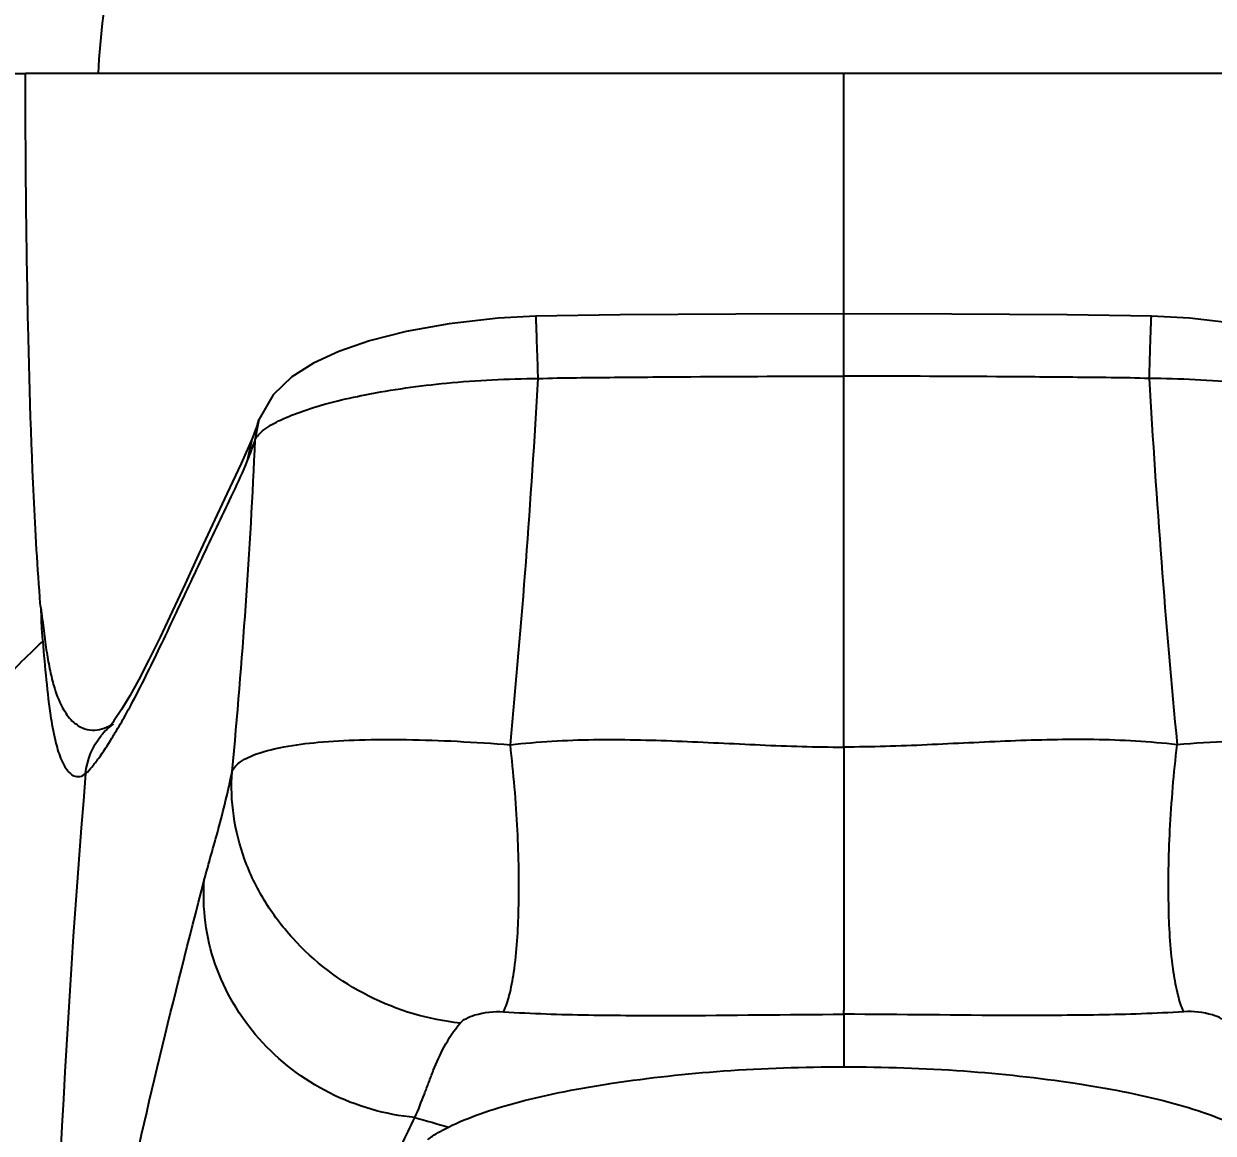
# Model space of a CAD drawing. Header units: millimetres. Extents: x 3495 to 4455, y 26793 to 27144.
# Drawn here: x 3738.25 to 3771.53, y 27048.83 to 27079.87 of the extents above; entities that cross this region are included whole.
import ezdxf

# ---------------------------------------------------------------- set-up
doc = ezdxf.new("R2010")
doc.units = ezdxf.units.MM
doc.styles.get("Standard").update_dxf_attribs({"font": ''})
doc.styles.get('Standard').set_extended_font_data('SimSun')
doc.dimstyles.new('副本 ISO-25-2bei', dxfattribs={"dimscale": 1.7, "dimtxt": 5, "dimasz": 5, "dimexe": 0.5, "dimexo": 0.625, "dimgap": 1, "dimtad": 1, "dimlfac": 0.0393, "dimdsep": 46, "dimtxsty": 'Standard', "dimcen": 2.5, "dimclrd": 1, "dimclre": 1, "dimclrt": 3, "dimadec": 0, "dimazin": 0, "dimtfac": 1, "dimtmove": 0, "dimatfit": 3, "dimfxl": 0, "dimarcsym": 0})

# ---------------------------------------------------------------- blocks, each defined once
blk = doc.blocks.new('*D1')
at = {"color": 1, "lineweight": -2, "transparency": 16777216}
for p, q in [((3689.715, 27007.256), (3689.715, 27133.551)), ((3832.674, 27007.256), (3832.674, 27133.551)), ((3698.215, 27132.701), (3824.174, 27132.701))]:
    blk.add_line(p, q, dxfattribs=at)
at = {"color": 1, "transparency": 16777216}
for points in [[(3698.215, 27134.118), (3698.215, 27131.285), (3689.715, 27132.701)], [(3824.174, 27134.118), (3824.174, 27131.285), (3832.674, 27132.701)]]:
    blk.add_solid(points, dxfattribs=at)
at = {"layer": 'Defpoints', "color": 0, "transparency": 16777216}
for p in [(3832.674, 27132.701), (3689.715, 27006.194), (3832.674, 27006.194)]:
    blk.add_point(p, dxfattribs=at)
at = {"color": 3, "transparency": 16777216, "insert": (3761.194, 27138.651), "char_height": 8.5, "attachment_point": 5, "bg_fill": 3, "box_fill_scale": 1.1, "bg_fill_color": 256, "bg_fill_true_color": 13158600, "bg_fill_transparency": 0}
blk.add_mtext('143', dxfattribs=at)
blk = doc.blocks.new('*D2')
at = {"color": 1, "lineweight": -2, "transparency": 16777216}
for p, q in [((3762.257, 27114.119), (3862.224, 27114.119)), ((3861.374, 27105.619), (3861.374, 27014.191)), ((3833.227, 27005.691), (3862.224, 27005.691))]:
    blk.add_line(p, q, dxfattribs=at)
at = {"color": 1, "transparency": 16777216}
for points in [[(3859.957, 27105.619), (3862.79, 27105.619), (3861.374, 27114.119)], [(3859.957, 27014.191), (3862.79, 27014.191), (3861.374, 27005.691)]]:
    blk.add_solid(points, dxfattribs=at)
at = {"layer": 'Defpoints', "color": 0, "transparency": 16777216}
for p in [(3761.195, 27114.119), (3832.165, 27005.691), (3861.374, 27005.691)]:
    blk.add_point(p, dxfattribs=at)
at = {"color": 3, "transparency": 16777216, "insert": (3855.424, 27059.905), "char_height": 8.5, "attachment_point": 5, "rotation": 90, "bg_fill": 3, "box_fill_scale": 1.1, "bg_fill_color": 256, "bg_fill_true_color": 13158600, "bg_fill_transparency": 0}
blk.add_mtext('108.4', dxfattribs=at)

msp = doc.modelspace()

# ---------------------------------------------------------------- linework, layer by layer
for points in [[(3740.736, 27081.678), (3740.518, 27080.624), (3740.383, 27079.556), (3740.33, 27078.481)], [(3737.26, 27078.481), (3737.26, 27078.481), (3738.297, 27078.481), (3738.297, 27078.481)], [(3785.129, 27078.481), (3785.129, 27078.481), (3738.297, 27078.481), (3738.297, 27078.481)], [(3761.194, 27059.632), (3761.194, 27059.632), (3761.194, 27078.481), (3761.194, 27078.481)], [(3751.865, 27059.699), (3752.191, 27063.11), (3752.45, 27066.525), (3752.644, 27069.946)], [(3769.744, 27069.946), (3769.938, 27066.525), (3770.197, 27063.11), (3770.524, 27059.699)], [(3744.728, 27068.229), (3744.728, 27068.229), (3744.838, 27068.798), (3744.838, 27068.798)], [(3744.787, 27068.656), (3744.787, 27068.656), (3744.84, 27068.803), (3744.84, 27068.803)], [(3744.081, 27058.948), (3744.373, 27062.035), (3744.588, 27065.13), (3744.728, 27068.229)], [(3744.65, 27068.288), (3744.65, 27068.288), (3744.33, 27067.566), (3744.33, 27067.566)], [(3744.511, 27067.648), (3744.511, 27067.648), (3744.649, 27068.286), (3744.649, 27068.286)], [(3744.649, 27068.286), (3744.649, 27068.286), (3744.65, 27068.288), (3744.65, 27068.288)], [(3744.511, 27067.648), (3744.523, 27067.677), (3744.535, 27067.706), (3744.546, 27067.735)], [(3741.093, 27060.526), (3741.147, 27060.622), (3741.2, 27060.72), (3741.252, 27060.817)], [(3740.749, 27060.279), (3740.625, 27060.184), (3740.513, 27060.075), (3740.414, 27059.954)], [(3739.979, 27058.892), (3740.016, 27059.273), (3740.173, 27059.657), (3740.414, 27059.954)], [(3761.194, 27059.632), (3761.194, 27059.632), (3761.194, 27059.435), (3761.194, 27059.435)], [(3761.194, 27059.435), (3761.194, 27059.435), (3761.194, 27052.267), (3761.194, 27052.267)], [(3739.979, 27058.892), (3739.309, 27050.804), (3738.954, 27042.692), (3738.913, 27034.577)], [(3761.194, 27052.158), (3761.194, 27052.158), (3761.194, 27052.267), (3761.194, 27052.267)], [(3761.194, 27052.158), (3761.194, 27052.158), (3761.194, 27050.689), (3761.194, 27050.689)], [(3748.434, 27047.725), (3748.69, 27048.238), (3748.944, 27048.753), (3749.194, 27049.269)], [(3749.194, 27049.269), (3749.507, 27049.18), (3749.82, 27049.091), (3750.134, 27049.002)]]:
    msp.add_open_spline(points, degree=3)
for points, knots in [([(3738.587, 27065.539), (3738.476, 27067.506), (3738.414, 27069.474), (3738.371, 27071.444), (3738.371, 27071.444), (3738.32, 27073.789), (3738.297, 27076.135), (3738.297, 27078.481)], [0, 0, 0, 0, 0.5, 0.5, 0.5, 0.5, 1, 1, 1, 1]), ([(3761.194, 27071.754), (3761.194, 27071.754), (3758.172, 27071.748), (3758.172, 27071.748), (3758.172, 27071.748), (3758.172, 27071.748), (3754.939, 27071.724), (3754.939, 27071.724), (3754.939, 27071.724), (3754.939, 27071.724), (3752.582, 27071.69), (3752.582, 27071.69)], [0, 0, 0, 0, 0.333333, 0.333333, 0.333333, 0.333333, 0.666667, 0.666667, 0.666667, 0.666667, 1, 1, 1, 1]), ([(3769.807, 27071.69), (3769.807, 27071.69), (3767.45, 27071.724), (3767.45, 27071.724), (3767.45, 27071.724), (3767.45, 27071.724), (3764.216, 27071.748), (3764.216, 27071.748), (3764.216, 27071.748), (3764.216, 27071.748), (3761.194, 27071.754), (3761.194, 27071.754)], [0, 0, 0, 0, 0.333333, 0.333333, 0.333333, 0.333333, 0.666667, 0.666667, 0.666667, 0.666667, 1, 1, 1, 1]), ([(3752.582, 27071.69), (3752.582, 27071.69), (3751.521, 27071.631), (3751.521, 27071.631), (3751.521, 27071.631), (3751.521, 27071.631), (3750.153, 27071.476), (3750.153, 27071.476), (3750.153, 27071.476), (3750.153, 27071.476), (3748.948, 27071.257), (3748.948, 27071.257), (3748.948, 27071.257), (3748.948, 27071.257), (3747.921, 27070.995), (3747.921, 27070.995), (3747.921, 27070.995), (3747.921, 27070.995), (3747.066, 27070.702), (3747.066, 27070.702), (3747.066, 27070.702), (3747.066, 27070.702), (3746.355, 27070.378), (3746.355, 27070.378), (3746.355, 27070.378), (3746.355, 27070.378), (3745.752, 27069.996), (3745.752, 27069.996), (3745.752, 27069.996), (3745.752, 27069.996), (3745.229, 27069.491), (3745.229, 27069.491), (3745.229, 27069.491), (3745.229, 27069.491), (3744.841, 27068.805), (3744.841, 27068.805)], [0, 0, 0, 0, 0.111111, 0.111111, 0.111111, 0.111111, 0.222222, 0.222222, 0.222222, 0.222222, 0.333333, 0.333333, 0.333333, 0.333333, 0.444444, 0.444444, 0.444444, 0.444444, 0.555556, 0.555556, 0.555556, 0.555556, 0.666667, 0.666667, 0.666667, 0.666667, 0.777778, 0.777778, 0.777778, 0.777778, 0.888889, 0.888889, 0.888889, 0.888889, 1, 1, 1, 1]), ([(3752.644, 27069.946), (3752.64, 27070.063), (3752.636, 27070.18), (3752.633, 27070.297), (3752.633, 27070.297), (3752.629, 27070.407), (3752.625, 27070.518), (3752.622, 27070.628), (3752.622, 27070.628), (3752.619, 27070.729), (3752.615, 27070.83), (3752.611, 27070.93), (3752.611, 27070.93), (3752.609, 27071.017), (3752.605, 27071.104), (3752.603, 27071.191), (3752.603, 27071.191), (3752.6, 27071.262), (3752.598, 27071.333), (3752.595, 27071.404), (3752.595, 27071.404), (3752.594, 27071.432), (3752.593, 27071.461), (3752.591, 27071.489), (3752.591, 27071.489), (3752.591, 27071.513), (3752.59, 27071.537), (3752.589, 27071.561), (3752.589, 27071.561), (3752.588, 27071.579), (3752.586, 27071.597), (3752.586, 27071.616), (3752.586, 27071.616), (3752.586, 27071.631), (3752.586, 27071.645), (3752.585, 27071.657), (3752.585, 27071.657), (3752.583, 27071.664), (3752.581, 27071.67), (3752.583, 27071.681), (3752.583, 27071.681), (3752.584, 27071.685), (3752.585, 27071.689), (3752.582, 27071.69)], [0, 0, 0, 0, 0.090909, 0.090909, 0.090909, 0.090909, 0.181818, 0.181818, 0.181818, 0.181818, 0.272727, 0.272727, 0.272727, 0.272727, 0.363636, 0.363636, 0.363636, 0.363636, 0.454545, 0.454545, 0.454545, 0.454545, 0.545455, 0.545455, 0.545455, 0.545455, 0.636364, 0.636364, 0.636364, 0.636364, 0.727273, 0.727273, 0.727273, 0.727273, 0.818182, 0.818182, 0.818182, 0.818182, 0.909091, 0.909091, 0.909091, 0.909091, 1, 1, 1, 1]), ([(3769.744, 27069.946), (3769.749, 27070.063), (3769.752, 27070.18), (3769.756, 27070.297), (3769.756, 27070.297), (3769.759, 27070.407), (3769.763, 27070.518), (3769.767, 27070.628), (3769.767, 27070.628), (3769.77, 27070.729), (3769.774, 27070.83), (3769.777, 27070.93), (3769.777, 27070.93), (3769.779, 27071.017), (3769.783, 27071.104), (3769.786, 27071.191), (3769.786, 27071.191), (3769.788, 27071.262), (3769.791, 27071.333), (3769.793, 27071.404), (3769.793, 27071.404), (3769.794, 27071.432), (3769.796, 27071.461), (3769.797, 27071.489), (3769.797, 27071.489), (3769.798, 27071.513), (3769.798, 27071.537), (3769.799, 27071.561), (3769.799, 27071.561), (3769.801, 27071.579), (3769.802, 27071.597), (3769.802, 27071.616), (3769.802, 27071.616), (3769.802, 27071.631), (3769.802, 27071.645), (3769.804, 27071.657), (3769.804, 27071.657), (3769.805, 27071.664), (3769.808, 27071.67), (3769.805, 27071.681), (3769.805, 27071.681), (3769.805, 27071.685), (3769.803, 27071.689), (3769.807, 27071.69)], [0, 0, 0, 0, 0.090909, 0.090909, 0.090909, 0.090909, 0.181818, 0.181818, 0.181818, 0.181818, 0.272727, 0.272727, 0.272727, 0.272727, 0.363636, 0.363636, 0.363636, 0.363636, 0.454545, 0.454545, 0.454545, 0.454545, 0.545455, 0.545455, 0.545455, 0.545455, 0.636364, 0.636364, 0.636364, 0.636364, 0.727273, 0.727273, 0.727273, 0.727273, 0.818182, 0.818182, 0.818182, 0.818182, 0.909091, 0.909091, 0.909091, 0.909091, 1, 1, 1, 1]), ([(3777.548, 27068.803), (3777.548, 27068.803), (3777.158, 27069.493), (3777.158, 27069.493), (3777.158, 27069.493), (3777.158, 27069.493), (3776.634, 27069.998), (3776.634, 27069.998), (3776.634, 27069.998), (3776.634, 27069.998), (3776.029, 27070.381), (3776.029, 27070.381), (3776.029, 27070.381), (3776.029, 27070.381), (3775.318, 27070.704), (3775.318, 27070.704), (3775.318, 27070.704), (3775.318, 27070.704), (3774.463, 27070.996), (3774.463, 27070.996), (3774.463, 27070.996), (3774.463, 27070.996), (3773.437, 27071.258), (3773.437, 27071.258), (3773.437, 27071.258), (3773.437, 27071.258), (3772.233, 27071.477), (3772.233, 27071.477), (3772.233, 27071.477), (3772.233, 27071.477), (3770.866, 27071.631), (3770.866, 27071.631), (3770.866, 27071.631), (3770.866, 27071.631), (3769.807, 27071.69), (3769.807, 27071.69)], [0, 0, 0, 0, 0.111111, 0.111111, 0.111111, 0.111111, 0.222222, 0.222222, 0.222222, 0.222222, 0.333333, 0.333333, 0.333333, 0.333333, 0.444444, 0.444444, 0.444444, 0.444444, 0.555556, 0.555556, 0.555556, 0.555556, 0.666667, 0.666667, 0.666667, 0.666667, 0.777778, 0.777778, 0.777778, 0.777778, 0.888889, 0.888889, 0.888889, 0.888889, 1, 1, 1, 1]), ([(3744.998, 27068.531), (3745.134, 27068.63), (3745.284, 27068.712), (3745.436, 27068.784), (3745.436, 27068.784), (3745.639, 27068.88), (3745.849, 27068.962), (3746.06, 27069.035), (3746.06, 27069.035), (3746.628, 27069.233), (3747.215, 27069.375), (3747.806, 27069.491), (3747.806, 27069.491), (3748.558, 27069.638), (3749.317, 27069.743), (3750.079, 27069.816), (3750.079, 27069.816), (3750.931, 27069.897), (3751.787, 27069.939), (3752.644, 27069.946)], [0, 0, 0, 0, 0.2, 0.2, 0.2, 0.2, 0.4, 0.4, 0.4, 0.4, 0.6, 0.6, 0.6, 0.6, 0.8, 0.8, 0.8, 0.8, 1, 1, 1, 1]), ([(3752.644, 27069.946), (3753.356, 27069.968), (3754.069, 27069.973), (3754.781, 27069.979), (3754.781, 27069.979), (3755.494, 27069.984), (3756.206, 27069.991), (3756.919, 27069.996), (3756.919, 27069.996), (3758.344, 27070.006), (3759.769, 27070.009), (3761.194, 27070.009)], [0, 0, 0, 0, 0.333333, 0.333333, 0.333333, 0.333333, 0.666667, 0.666667, 0.666667, 0.666667, 1, 1, 1, 1]), ([(3769.744, 27069.946), (3769.032, 27069.968), (3768.32, 27069.973), (3767.607, 27069.979), (3767.607, 27069.979), (3766.894, 27069.984), (3766.182, 27069.991), (3765.469, 27069.996), (3765.469, 27069.996), (3764.044, 27070.006), (3762.619, 27070.009), (3761.194, 27070.009)], [0, 0, 0, 0, 0.333333, 0.333333, 0.333333, 0.333333, 0.666667, 0.666667, 0.666667, 0.666667, 1, 1, 1, 1]), ([(3777.39, 27068.531), (3777.255, 27068.63), (3777.105, 27068.712), (3776.952, 27068.784), (3776.952, 27068.784), (3776.749, 27068.88), (3776.54, 27068.962), (3776.328, 27069.035), (3776.328, 27069.035), (3775.76, 27069.233), (3775.174, 27069.375), (3774.582, 27069.491), (3774.582, 27069.491), (3773.83, 27069.638), (3773.072, 27069.743), (3772.31, 27069.816), (3772.31, 27069.816), (3771.458, 27069.897), (3770.601, 27069.939), (3769.744, 27069.946)], [0, 0, 0, 0, 0.2, 0.2, 0.2, 0.2, 0.4, 0.4, 0.4, 0.4, 0.6, 0.6, 0.6, 0.6, 0.8, 0.8, 0.8, 0.8, 1, 1, 1, 1]), ([(3744.787, 27068.656), (3744.787, 27068.656), (3744.701, 27068.42), (3744.701, 27068.42), (3744.701, 27068.42), (3744.701, 27068.42), (3744.649, 27068.286), (3744.649, 27068.286)], [0, 0, 0, 0, 0.5, 0.5, 0.5, 0.5, 1, 1, 1, 1]), ([(3744.728, 27068.229), (3744.738, 27068.255), (3744.751, 27068.279), (3744.766, 27068.302), (3744.766, 27068.302), (3744.825, 27068.393), (3744.91, 27068.466), (3744.998, 27068.531)], [0, 0, 0, 0, 0.5, 0.5, 0.5, 0.5, 1, 1, 1, 1]), ([(3744.546, 27067.735), (3744.562, 27067.774), (3744.576, 27067.814), (3744.591, 27067.854), (3744.591, 27067.854), (3744.638, 27067.979), (3744.682, 27068.104), (3744.728, 27068.229)], [0, 0, 0, 0, 0.5, 0.5, 0.5, 0.5, 1, 1, 1, 1]), ([(3744.33, 27067.566), (3744.33, 27067.566), (3743.93, 27066.721), (3743.93, 27066.721), (3743.93, 27066.721), (3743.93, 27066.721), (3743.53, 27065.865), (3743.53, 27065.865), (3743.53, 27065.865), (3743.53, 27065.865), (3743.139, 27065.02), (3743.139, 27065.02), (3743.139, 27065.02), (3743.139, 27065.02), (3742.762, 27064.204), (3742.762, 27064.204), (3742.762, 27064.204), (3742.762, 27064.204), (3742.402, 27063.429), (3742.402, 27063.429), (3742.402, 27063.429), (3742.402, 27063.429), (3742.064, 27062.713), (3742.064, 27062.713), (3742.064, 27062.713), (3742.064, 27062.713), (3741.752, 27062.077), (3741.752, 27062.077), (3741.752, 27062.077), (3741.752, 27062.077), (3741.469, 27061.528), (3741.469, 27061.528), (3741.469, 27061.528), (3741.469, 27061.528), (3741.213, 27061.066), (3741.213, 27061.066), (3741.213, 27061.066), (3741.213, 27061.066), (3740.983, 27060.683), (3740.983, 27060.683), (3740.983, 27060.683), (3740.983, 27060.683), (3740.774, 27060.367), (3740.774, 27060.367), (3740.774, 27060.367), (3740.774, 27060.367), (3740.751, 27060.334), (3740.751, 27060.334)], [0, 0, 0, 0, 0.083333, 0.083333, 0.083333, 0.083333, 0.166667, 0.166667, 0.166667, 0.166667, 0.25, 0.25, 0.25, 0.25, 0.333333, 0.333333, 0.333333, 0.333333, 0.416667, 0.416667, 0.416667, 0.416667, 0.5, 0.5, 0.5, 0.5, 0.583333, 0.583333, 0.583333, 0.583333, 0.666667, 0.666667, 0.666667, 0.666667, 0.75, 0.75, 0.75, 0.75, 0.833333, 0.833333, 0.833333, 0.833333, 0.916667, 0.916667, 0.916667, 0.916667, 1, 1, 1, 1]), ([(3741.252, 27060.817), (3741.537, 27061.346), (3741.801, 27061.885), (3742.061, 27062.426), (3742.061, 27062.426), (3742.336, 27063.001), (3742.607, 27063.578), (3742.878, 27064.156), (3742.878, 27064.156), (3743.015, 27064.447), (3743.152, 27064.737), (3743.289, 27065.028), (3743.289, 27065.028), (3743.426, 27065.317), (3743.562, 27065.606), (3743.7, 27065.893), (3743.7, 27065.893), (3743.835, 27066.177), (3743.973, 27066.461), (3744.108, 27066.745), (3744.108, 27066.745), (3744.249, 27067.043), (3744.388, 27067.342), (3744.511, 27067.648)], [0, 0, 0, 0, 0.166667, 0.166667, 0.166667, 0.166667, 0.333333, 0.333333, 0.333333, 0.333333, 0.5, 0.5, 0.5, 0.5, 0.666667, 0.666667, 0.666667, 0.666667, 0.833333, 0.833333, 0.833333, 0.833333, 1, 1, 1, 1]), ([(3738.722, 27063.541), (3738.709, 27063.696), (3738.697, 27063.852), (3738.685, 27064.008), (3738.685, 27064.008), (3738.647, 27064.518), (3738.616, 27065.028), (3738.587, 27065.539)], [0, 0, 0, 0, 0.5, 0.5, 0.5, 0.5, 1, 1, 1, 1]), ([(3738.722, 27063.541), (3738.729, 27063.456), (3738.731, 27063.371), (3738.734, 27063.287), (3738.734, 27063.287), (3738.735, 27063.203), (3738.739, 27063.12), (3738.743, 27063.036), (3738.743, 27063.036), (3738.749, 27062.886), (3738.76, 27062.736), (3738.778, 27062.586)], [0, 0, 0, 0, 0.333333, 0.333333, 0.333333, 0.333333, 0.666667, 0.666667, 0.666667, 0.666667, 1, 1, 1, 1]), ([(3738.723, 27063.541), (3738.753, 27063.322), (3738.783, 27063.103), (3738.812, 27062.884), (3738.812, 27062.884), (3738.837, 27062.683), (3738.86, 27062.48), (3738.891, 27062.279), (3738.891, 27062.279), (3738.917, 27062.108), (3738.949, 27061.937), (3738.985, 27061.768), (3738.985, 27061.768), (3739.015, 27061.625), (3739.049, 27061.483), (3739.09, 27061.343), (3739.09, 27061.343), (3739.152, 27061.132), (3739.231, 27060.927), (3739.337, 27060.733), (3739.337, 27060.733), (3739.41, 27060.599), (3739.496, 27060.469), (3739.607, 27060.363), (3739.607, 27060.363), (3739.688, 27060.284), (3739.784, 27060.217), (3739.889, 27060.172), (3739.889, 27060.172), (3739.977, 27060.135), (3740.072, 27060.113), (3740.169, 27060.11), (3740.169, 27060.11), (3740.348, 27060.103), (3740.53, 27060.16), (3740.686, 27060.246)], [0, 0, 0, 0, 0.111111, 0.111111, 0.111111, 0.111111, 0.222222, 0.222222, 0.222222, 0.222222, 0.333333, 0.333333, 0.333333, 0.333333, 0.444444, 0.444444, 0.444444, 0.444444, 0.555556, 0.555556, 0.555556, 0.555556, 0.666667, 0.666667, 0.666667, 0.666667, 0.777778, 0.777778, 0.777778, 0.777778, 0.888889, 0.888889, 0.888889, 0.888889, 1, 1, 1, 1]), ([(3735.649, 27057.361), (3735.69, 27057.805), (3735.789, 27058.244), (3735.934, 27058.666), (3735.934, 27058.666), (3736.092, 27059.122), (3736.303, 27059.558), (3736.551, 27059.971), (3736.551, 27059.971), (3736.828, 27060.434), (3737.15, 27060.868), (3737.499, 27061.278), (3737.499, 27061.278), (3737.895, 27061.743), (3738.326, 27062.177), (3738.778, 27062.586)], [0, 0, 0, 0, 0.25, 0.25, 0.25, 0.25, 0.5, 0.5, 0.5, 0.5, 0.75, 0.75, 0.75, 0.75, 1, 1, 1, 1]), ([(3738.778, 27062.586), (3738.842, 27061.872), (3738.899, 27061.155), (3739.009, 27060.446), (3739.009, 27060.446), (3739.045, 27060.211), (3739.088, 27059.977), (3739.147, 27059.747), (3739.147, 27059.747), (3739.188, 27059.583), (3739.238, 27059.421), (3739.305, 27059.267), (3739.305, 27059.267), (3739.351, 27059.163), (3739.403, 27059.063), (3739.476, 27058.973), (3739.476, 27058.973), (3739.523, 27058.914), (3739.579, 27058.86), (3739.648, 27058.83), (3739.648, 27058.83), (3739.701, 27058.808), (3739.761, 27058.8), (3739.818, 27058.811), (3739.818, 27058.811), (3739.878, 27058.822), (3739.933, 27058.854), (3739.979, 27058.892)], [0, 0, 0, 0, 0.142857, 0.142857, 0.142857, 0.142857, 0.285714, 0.285714, 0.285714, 0.285714, 0.428571, 0.428571, 0.428571, 0.428571, 0.571429, 0.571429, 0.571429, 0.571429, 0.714286, 0.714286, 0.714286, 0.714286, 0.857143, 0.857143, 0.857143, 0.857143, 1, 1, 1, 1]), ([(3740.717, 27059.887), (3740.749, 27059.937), (3740.78, 27059.988), (3740.811, 27060.039), (3740.811, 27060.039), (3740.907, 27060.2), (3741.001, 27060.362), (3741.093, 27060.526)], [0, 0, 0, 0, 0.5, 0.5, 0.5, 0.5, 1, 1, 1, 1]), ([(3740.751, 27060.334), (3740.751, 27060.334), (3740.637, 27060.182), (3740.637, 27060.182), (3740.637, 27060.182), (3740.637, 27060.182), (3740.758, 27060.286), (3740.758, 27060.286)], [0, 0, 0, 0, 0.5, 0.5, 0.5, 0.5, 1, 1, 1, 1]), ([(3739.979, 27058.892), (3740.046, 27058.948), (3740.105, 27059.013), (3740.161, 27059.08), (3740.161, 27059.08), (3740.226, 27059.159), (3740.287, 27059.24), (3740.345, 27059.322), (3740.345, 27059.322), (3740.475, 27059.506), (3740.598, 27059.695), (3740.717, 27059.887)], [0, 0, 0, 0, 0.333333, 0.333333, 0.333333, 0.333333, 0.666667, 0.666667, 0.666667, 0.666667, 1, 1, 1, 1]), ([(3744.081, 27058.948), (3744.121, 27059.059), (3744.213, 27059.148), (3744.312, 27059.219), (3744.312, 27059.219), (3744.463, 27059.327), (3744.629, 27059.396), (3744.799, 27059.453), (3744.799, 27059.453), (3745.038, 27059.533), (3745.284, 27059.592), (3745.531, 27059.639), (3745.531, 27059.639), (3745.848, 27059.698), (3746.168, 27059.738), (3746.488, 27059.768), (3746.488, 27059.768), (3746.871, 27059.803), (3747.257, 27059.824), (3747.642, 27059.835), (3747.642, 27059.835), (3748.08, 27059.848), (3748.517, 27059.85), (3748.955, 27059.843), (3748.955, 27059.843), (3749.431, 27059.836), (3749.907, 27059.82), (3750.381, 27059.795), (3750.381, 27059.795), (3750.876, 27059.769), (3751.371, 27059.735), (3751.865, 27059.699)], [0, 0, 0, 0, 0.125, 0.125, 0.125, 0.125, 0.25, 0.25, 0.25, 0.25, 0.375, 0.375, 0.375, 0.375, 0.5, 0.5, 0.5, 0.5, 0.625, 0.625, 0.625, 0.625, 0.75, 0.75, 0.75, 0.75, 0.875, 0.875, 0.875, 0.875, 1, 1, 1, 1]), ([(3751.865, 27059.699), (3752.638, 27059.787), (3753.416, 27059.83), (3754.194, 27059.842), (3754.194, 27059.842), (3754.973, 27059.853), (3755.75, 27059.833), (3756.528, 27059.802), (3756.528, 27059.802), (3757.306, 27059.771), (3758.083, 27059.73), (3758.86, 27059.695), (3758.86, 27059.695), (3759.249, 27059.677), (3759.638, 27059.661), (3760.027, 27059.651), (3760.027, 27059.651), (3760.416, 27059.64), (3760.805, 27059.635), (3761.194, 27059.632)], [0, 0, 0, 0, 0.2, 0.2, 0.2, 0.2, 0.4, 0.4, 0.4, 0.4, 0.6, 0.6, 0.6, 0.6, 0.8, 0.8, 0.8, 0.8, 1, 1, 1, 1]), ([(3770.524, 27059.699), (3769.751, 27059.787), (3768.973, 27059.83), (3768.194, 27059.842), (3768.194, 27059.842), (3767.416, 27059.853), (3766.638, 27059.833), (3765.86, 27059.802), (3765.86, 27059.802), (3765.082, 27059.771), (3764.305, 27059.73), (3763.528, 27059.695), (3763.528, 27059.695), (3763.14, 27059.677), (3762.751, 27059.661), (3762.361, 27059.651), (3762.361, 27059.651), (3761.972, 27059.64), (3761.583, 27059.635), (3761.194, 27059.632)], [0, 0, 0, 0, 0.2, 0.2, 0.2, 0.2, 0.4, 0.4, 0.4, 0.4, 0.6, 0.6, 0.6, 0.6, 0.8, 0.8, 0.8, 0.8, 1, 1, 1, 1]), ([(3778.308, 27058.948), (3778.267, 27059.059), (3778.176, 27059.148), (3778.076, 27059.219), (3778.076, 27059.219), (3777.926, 27059.327), (3777.759, 27059.396), (3777.589, 27059.453), (3777.589, 27059.453), (3777.35, 27059.533), (3777.105, 27059.592), (3776.857, 27059.639), (3776.857, 27059.639), (3776.54, 27059.698), (3776.221, 27059.738), (3775.901, 27059.768), (3775.901, 27059.768), (3775.517, 27059.803), (3775.132, 27059.824), (3774.746, 27059.835), (3774.746, 27059.835), (3774.309, 27059.848), (3773.871, 27059.85), (3773.433, 27059.843), (3773.433, 27059.843), (3772.958, 27059.836), (3772.482, 27059.82), (3772.007, 27059.795), (3772.007, 27059.795), (3771.513, 27059.769), (3771.018, 27059.735), (3770.524, 27059.699)], [0, 0, 0, 0, 0.125, 0.125, 0.125, 0.125, 0.25, 0.25, 0.25, 0.25, 0.375, 0.375, 0.375, 0.375, 0.5, 0.5, 0.5, 0.5, 0.625, 0.625, 0.625, 0.625, 0.75, 0.75, 0.75, 0.75, 0.875, 0.875, 0.875, 0.875, 1, 1, 1, 1]), ([(3751.676, 27052.227), (3751.746, 27052.373), (3751.795, 27052.529), (3751.836, 27052.686), (3751.836, 27052.686), (3751.891, 27052.9), (3751.931, 27053.116), (3751.962, 27053.332), (3751.962, 27053.332), (3752.05, 27053.917), (3752.084, 27054.509), (3752.098, 27055.1), (3752.098, 27055.1), (3752.115, 27055.838), (3752.101, 27056.576), (3752.064, 27057.312), (3752.064, 27057.312), (3752.024, 27058.11), (3751.957, 27058.906), (3751.865, 27059.699)], [0, 0, 0, 0, 0.2, 0.2, 0.2, 0.2, 0.4, 0.4, 0.4, 0.4, 0.6, 0.6, 0.6, 0.6, 0.8, 0.8, 0.8, 0.8, 1, 1, 1, 1]), ([(3770.713, 27052.227), (3770.642, 27052.373), (3770.593, 27052.529), (3770.552, 27052.686), (3770.552, 27052.686), (3770.497, 27052.9), (3770.458, 27053.116), (3770.426, 27053.332), (3770.426, 27053.332), (3770.339, 27053.917), (3770.304, 27054.509), (3770.291, 27055.1), (3770.291, 27055.1), (3770.274, 27055.838), (3770.288, 27056.576), (3770.324, 27057.312), (3770.324, 27057.312), (3770.365, 27058.11), (3770.432, 27058.906), (3770.524, 27059.699)], [0, 0, 0, 0, 0.2, 0.2, 0.2, 0.2, 0.4, 0.4, 0.4, 0.4, 0.6, 0.6, 0.6, 0.6, 0.8, 0.8, 0.8, 0.8, 1, 1, 1, 1]), ([(3743.301, 27055.916), (3743.423, 27056.385), (3743.562, 27056.851), (3743.69, 27057.32), (3743.69, 27057.32), (3743.836, 27057.858), (3743.969, 27058.401), (3744.081, 27058.948)], [0, 0, 0, 0, 0.5, 0.5, 0.5, 0.5, 1, 1, 1, 1]), ([(3750.463, 27051.912), (3749.578, 27052.002), (3748.704, 27052.262), (3747.904, 27052.667), (3747.904, 27052.667), (3747.102, 27053.072), (3746.375, 27053.622), (3745.775, 27054.285), (3745.775, 27054.285), (3745.48, 27054.611), (3745.215, 27054.964), (3744.987, 27055.339), (3744.987, 27055.339), (3744.763, 27055.705), (3744.575, 27056.094), (3744.428, 27056.5), (3744.428, 27056.5), (3744.145, 27057.279), (3744.017, 27058.126), (3744.081, 27058.948)], [0, 0, 0, 0, 0.2, 0.2, 0.2, 0.2, 0.4, 0.4, 0.4, 0.4, 0.6, 0.6, 0.6, 0.6, 0.8, 0.8, 0.8, 0.8, 1, 1, 1, 1]), ([(3738.913, 27034.577), (3739.458, 27038.4), (3740.125, 27042.209), (3740.926, 27045.989), (3740.926, 27045.989), (3741.633, 27049.318), (3742.444, 27052.623), (3743.301, 27055.916)], [0, 0, 0, 0, 0.5, 0.5, 0.5, 0.5, 1, 1, 1, 1]), ([(3749.194, 27049.269), (3748.368, 27049.347), (3747.549, 27049.583), (3746.803, 27049.959), (3746.803, 27049.959), (3746.06, 27050.334), (3745.389, 27050.848), (3744.838, 27051.47), (3744.838, 27051.47), (3744.297, 27052.079), (3743.872, 27052.792), (3743.606, 27053.563), (3743.606, 27053.563), (3743.347, 27054.317), (3743.239, 27055.127), (3743.301, 27055.915)], [0, 0, 0, 0, 0.25, 0.25, 0.25, 0.25, 0.5, 0.5, 0.5, 0.5, 0.75, 0.75, 0.75, 0.75, 1, 1, 1, 1]), ([(3750.463, 27051.912), (3750.505, 27051.962), (3750.561, 27052.001), (3750.62, 27052.034), (3750.62, 27052.034), (3750.701, 27052.079), (3750.787, 27052.112), (3750.876, 27052.138), (3750.876, 27052.138), (3751.134, 27052.215), (3751.408, 27052.244), (3751.676, 27052.227)], [0, 0, 0, 0, 0.333333, 0.333333, 0.333333, 0.333333, 0.666667, 0.666667, 0.666667, 0.666667, 1, 1, 1, 1]), ([(3751.676, 27052.227), (3752.467, 27052.177), (3753.259, 27052.153), (3754.052, 27052.14), (3754.052, 27052.14), (3754.846, 27052.126), (3755.64, 27052.123), (3756.433, 27052.124), (3756.433, 27052.124), (3758.02, 27052.128), (3759.607, 27052.155), (3761.194, 27052.158)], [0, 0, 0, 0, 0.333333, 0.333333, 0.333333, 0.333333, 0.666667, 0.666667, 0.666667, 0.666667, 1, 1, 1, 1]), ([(3770.713, 27052.227), (3769.921, 27052.177), (3769.129, 27052.153), (3768.336, 27052.14), (3768.336, 27052.14), (3767.543, 27052.126), (3766.749, 27052.123), (3765.955, 27052.124), (3765.955, 27052.124), (3764.368, 27052.128), (3762.781, 27052.155), (3761.194, 27052.158)], [0, 0, 0, 0, 0.333333, 0.333333, 0.333333, 0.333333, 0.666667, 0.666667, 0.666667, 0.666667, 1, 1, 1, 1]), ([(3771.926, 27051.912), (3771.883, 27051.962), (3771.827, 27052.001), (3771.769, 27052.034), (3771.769, 27052.034), (3771.688, 27052.079), (3771.601, 27052.112), (3771.512, 27052.138), (3771.512, 27052.138), (3771.254, 27052.215), (3770.98, 27052.244), (3770.713, 27052.227)], [0, 0, 0, 0, 0.333333, 0.333333, 0.333333, 0.333333, 0.666667, 0.666667, 0.666667, 0.666667, 1, 1, 1, 1]), ([(3749.194, 27049.269), (3749.295, 27049.482), (3749.375, 27049.705), (3749.459, 27049.926), (3749.459, 27049.926), (3749.5, 27050.035), (3749.544, 27050.143), (3749.585, 27050.252), (3749.585, 27050.252), (3749.627, 27050.362), (3749.667, 27050.472), (3749.71, 27050.581), (3749.71, 27050.581), (3749.799, 27050.807), (3749.896, 27051.03), (3750.011, 27051.244), (3750.011, 27051.244), (3750.14, 27051.48), (3750.291, 27051.706), (3750.463, 27051.912)], [0, 0, 0, 0, 0.2, 0.2, 0.2, 0.2, 0.4, 0.4, 0.4, 0.4, 0.6, 0.6, 0.6, 0.6, 0.8, 0.8, 0.8, 0.8, 1, 1, 1, 1]), ([(3750.134, 27049.002), (3750.419, 27049.145), (3750.716, 27049.266), (3751.018, 27049.373), (3751.018, 27049.373), (3751.37, 27049.499), (3751.728, 27049.606), (3752.089, 27049.701), (3752.089, 27049.701), (3752.954, 27049.931), (3753.834, 27050.096), (3754.718, 27050.229), (3754.718, 27050.229), (3755.751, 27050.384), (3756.789, 27050.496), (3757.83, 27050.571), (3757.83, 27050.571), (3758.949, 27050.651), (3760.072, 27050.689), (3761.194, 27050.689)], [0, 0, 0, 0, 0.2, 0.2, 0.2, 0.2, 0.4, 0.4, 0.4, 0.4, 0.6, 0.6, 0.6, 0.6, 0.8, 0.8, 0.8, 0.8, 1, 1, 1, 1]), ([(3761.194, 27050.689), (3762.316, 27050.689), (3763.439, 27050.651), (3764.558, 27050.571), (3764.558, 27050.571), (3765.599, 27050.496), (3766.637, 27050.384), (3767.67, 27050.229), (3767.67, 27050.229), (3768.555, 27050.096), (3769.435, 27049.931), (3770.299, 27049.701), (3770.299, 27049.701), (3770.66, 27049.606), (3771.019, 27049.499), (3771.371, 27049.373), (3771.371, 27049.373), (3771.672, 27049.266), (3771.969, 27049.145), (3772.255, 27049.002)], [0, 0, 0, 0, 0.2, 0.2, 0.2, 0.2, 0.4, 0.4, 0.4, 0.4, 0.6, 0.6, 0.6, 0.6, 0.8, 0.8, 0.8, 0.8, 1, 1, 1, 1]), ([(3749.552, 27048.659), (3749.595, 27048.689), (3749.639, 27048.718), (3749.683, 27048.748), (3749.683, 27048.748), (3749.829, 27048.841), (3749.98, 27048.925), (3750.134, 27049.002)], [0, 0, 0, 0, 0.5, 0.5, 0.5, 0.5, 1, 1, 1, 1])]:
    msp.add_open_spline(points, degree=3, knots=knots)

# ---------------------------------------------------------------- next in the draw order: dimensions: what is measured, and where the dimension line sits
dim = msp.add_linear_dim(base=(3832.674, 27132.701), p1=(3689.715, 27006.194), p2=(3832.674, 27006.194), dimstyle='副本 ISO-25-2bei', override={"dimdec": 1, "dimlfac": 1, "dimtfill": 1})
dim.commit()
dim.dimension.update_dxf_attribs({"geometry": '*D1', "text_midpoint": (3761.194, 27138.651)})

# ---------------------------------------------------------------- next in the draw order: dimensions: what is measured, and where the dimension line sits
dim = msp.add_linear_dim(base=(3861.374, 27005.691), p1=(3761.195, 27114.119), p2=(3832.165, 27005.691), angle=90, dimstyle='副本 ISO-25-2bei', override={"dimdec": 1, "dimlfac": 1, "dimtfill": 1})
dim.commit()
dim.dimension.update_dxf_attribs({"geometry": '*D2', "text_midpoint": (3855.424, 27059.905)})

doc.saveas('drawing.dxf')
